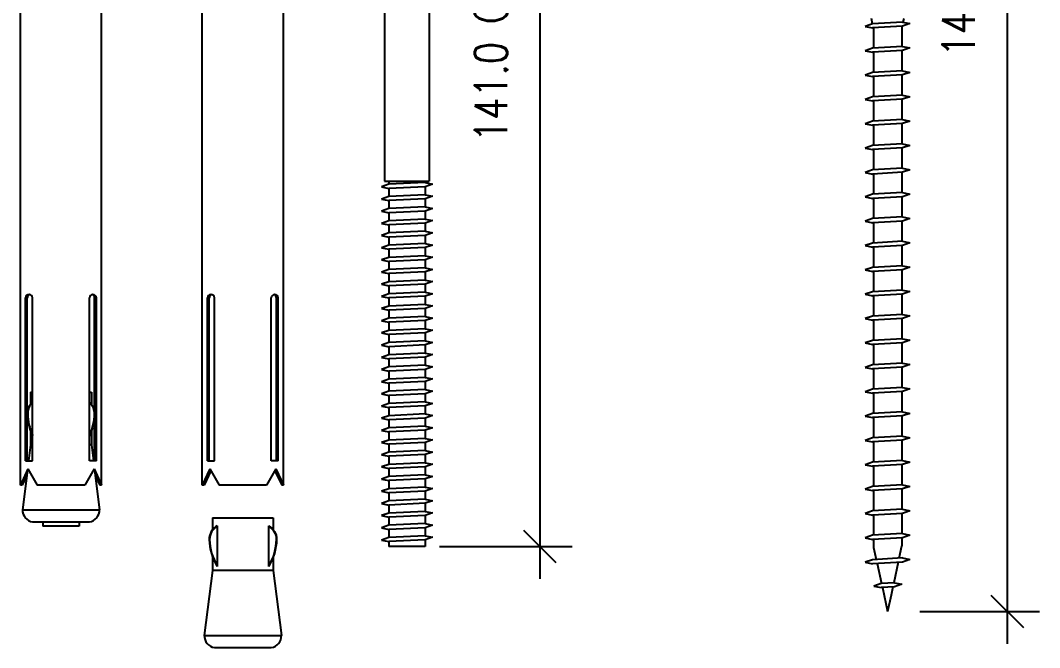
# Model space of a CAD drawing. Header units: millimetres. Extents: x 0 to 23312, y -3206 to 11448.
# Drawn here: x 6559.1 to 6684.7, y -2371.1 to -2293.9 of the extents above; entities that cross this region are included whole.
import ezdxf

# ---------------------------------------------------------------- set-up
doc = ezdxf.new("R2010")
doc.units = ezdxf.units.MM
doc.header["$LTSCALE"] = 10
doc.header["$PDMODE"] = 35
doc.layers.add('02 - Notes & Text', color=251, linetype='Continuous')
doc.layers.add('41 - Detail', color=7, linetype='Continuous')
doc.styles.add('1-2', font='romans.shx', dxfattribs={"width": 0.8, "height": 4})
doc.dimstyles.new('1-2', dxfattribs={"dimtxt": 4, "dimasz": 4, "dimexe": 4, "dimexo": 4, "dimgap": 4, "dimtad": 1, "dimdec": 0, "dimzin": 0, "dimdsep": 46, "dimtxsty": '1-2', "dimblk": 'OBLIQUE', "dimcen": 4, "dimdle": 4, "dimclrd": 251, "dimclre": 251, "dimclrt": 251, "dimadec": 0, "dimazin": 0, "dimtfac": 1, "dimtdec": 0, "dimtix": 1, "dimtmove": 1, "dimatfit": 3, "dimfxl": 1, "dimtolj": 1, "dimtzin": 0, "dimlwd": 25, "dimarcsym": 0})

# ---------------------------------------------------------------- blocks, each defined once
blk = doc.blocks.new('_Oblique')
at = {"color": 0, "linetype": 'ByBlock', "lineweight": -2}
blk.add_line((-0.5, -0.5), (0.5, 0.5), dxfattribs=at)
blk = doc.blocks.new('*D45')
at = {"layer": '02 - Notes & Text', "color": 251, "lineweight": 25, "ltscale": 10, "transparency": 16777216}
blk.add_line((6680.69, -2213.67), (6680.69, -2370.67), dxfattribs=at)
at = {"layer": '02 - Notes & Text', "color": 251, "lineweight": -2, "ltscale": 10, "transparency": 16777216}
for p, q in [((6669.95, -2217.67), (6684.69, -2217.67)), ((6669.95, -2366.67), (6684.69, -2366.67))]:
    blk.add_line(p, q, dxfattribs=at)
at = {"layer": 'Defpoints', "color": 0, "ltscale": 10, "transparency": 16777216}
for p in [(6665.95, -2217.67), (6665.95, -2366.67), (6680.69, -2366.67)]:
    blk.add_point(p, dxfattribs=at)
at = {"layer": '02 - Notes & Text', "color": 251, "lineweight": 25, "ltscale": 10, "transparency": 16777216, "xscale": 4, "yscale": 4, "zscale": 4}
for p, rotation in [((6680.69, -2217.67), 90), ((6680.69, -2366.67), 270)]:
    blk.add_blockref('_Oblique', p, dxfattribs=dict(at, rotation=rotation))
at = {"layer": '02 - Notes & Text', "color": 251, "ltscale": 10, "transparency": 16777216, "insert": (6674.69, -2292.17), "char_height": 4, "attachment_point": 5, "rotation": 90, "style": '1-2'}
blk.add_mtext('\\A1;149.0', dxfattribs=at)
blk = doc.blocks.new('*D47')
at = {"layer": '02 - Notes & Text', "color": 251, "lineweight": 25, "ltscale": 10, "transparency": 16777216}
blk.add_line((6623.09, -2213.67), (6623.09, -2362.67), dxfattribs=at)
at = {"layer": '02 - Notes & Text', "color": 251, "lineweight": -2, "ltscale": 10, "transparency": 16777216}
for p, q in [((6610.74, -2217.67), (6627.09, -2217.67)), ((6610.74, -2358.67), (6627.09, -2358.67))]:
    blk.add_line(p, q, dxfattribs=at)
at = {"layer": 'Defpoints', "color": 0, "ltscale": 10, "transparency": 16777216}
for p in [(6606.74, -2217.67), (6606.74, -2358.67), (6623.09, -2358.67)]:
    blk.add_point(p, dxfattribs=at)
at = {"layer": '02 - Notes & Text', "color": 251, "lineweight": 25, "ltscale": 10, "transparency": 16777216, "xscale": 4, "yscale": 4, "zscale": 4}
for p, rotation in [((6623.09, -2217.67), 90), ((6623.09, -2358.67), 270)]:
    blk.add_blockref('_Oblique', p, dxfattribs=dict(at, rotation=rotation))
at = {"layer": '02 - Notes & Text', "color": 251, "ltscale": 10, "transparency": 16777216, "insert": (6617.09, -2288.17), "char_height": 4, "attachment_point": 5, "rotation": 90, "style": '1-2'}
blk.add_mtext('\\A1;141.0 COACH BOLT', dxfattribs=at)

msp = doc.modelspace()

# ---------------------------------------------------------------- linework, layer by layer
at = {"layer": '41 - Detail', "color": 251}
for p, q in [((6559.11, -2351.136), (6559.11, -2219.636)), ((6569.11, -2351.136), (6569.11, -2219.636)), ((6581.524, -2351.136), (6581.524, -2219.636)), ((6591.524, -2351.136), (6591.524, -2219.636)), ((6603.986, -2224.667), (6603.986, -2313.667)), ((6609.486, -2224.667), (6609.486, -2313.667)), ((6664.114, -2294.304), (6663.956, -2293.671)), ((6667.805, -2294.097), (6664.105, -2294.305)), ((6667.805, -2294.097), (6668.705, -2294.284)), ((6668.705, -2294.284), (6667.805, -2294.598)), ((6667.956, -2293.671), (6667.834, -2294.103)), ((6664.105, -2294.305), (6663.205, -2294.618)), ((6663.205, -2294.618), (6664.105, -2294.806)), ((6667.805, -2294.598), (6664.105, -2294.806)), ((6664.205, -2294.8), (6664.205, -2297.297)), ((6667.705, -2294.671), (6667.72, -2294.603)), ((6667.72, -2294.603), (6667.705, -2294.671)), ((6667.705, -2294.671), (6667.705, -2297.101)), ((6664.079, -2297.304), (6663.179, -2297.618)), ((6663.179, -2297.618), (6664.079, -2297.806)), ((6667.779, -2297.096), (6664.079, -2297.304)), ((6667.779, -2297.598), (6664.079, -2297.806)), ((6664.205, -2297.799), (6664.205, -2300.297)), ((6667.779, -2297.598), (6667.695, -2297.602)), ((6667.705, -2297.602), (6667.705, -2300.101)), ((6667.779, -2297.096), (6668.679, -2297.284)), ((6668.679, -2297.284), (6667.779, -2297.598)), ((6664.079, -2300.304), (6663.179, -2300.618)), ((6664.079, -2300.304), (6663.179, -2300.618)), ((6667.779, -2300.096), (6664.079, -2300.304)), ((6667.779, -2300.096), (6664.079, -2300.304)), ((6667.779, -2300.096), (6668.679, -2300.284)), ((6667.779, -2300.096), (6668.679, -2300.284)), ((6668.679, -2300.284), (6667.779, -2300.598)), ((6668.679, -2300.284), (6667.779, -2300.598)), ((6663.179, -2300.618), (6664.079, -2300.806)), ((6663.179, -2300.618), (6664.079, -2300.806)), ((6667.779, -2300.598), (6664.079, -2300.806)), ((6667.779, -2300.598), (6664.079, -2300.806)), ((6664.205, -2300.799), (6664.205, -2303.297)), ((6667.779, -2300.598), (6667.695, -2300.602)), ((6667.779, -2300.598), (6667.695, -2300.602)), ((6667.705, -2300.602), (6667.705, -2303.101)), ((6664.079, -2303.304), (6663.179, -2303.618)), ((6664.079, -2303.304), (6663.179, -2303.618)), ((6664.079, -2303.304), (6663.179, -2303.618)), ((6663.179, -2303.618), (6664.079, -2303.806)), ((6663.179, -2303.618), (6664.079, -2303.806)), ((6663.179, -2303.618), (6664.079, -2303.806)), ((6667.779, -2303.096), (6664.079, -2303.304)), ((6667.779, -2303.096), (6664.079, -2303.304)), ((6667.779, -2303.096), (6664.079, -2303.304)), ((6667.779, -2303.598), (6664.079, -2303.806)), ((6667.779, -2303.598), (6664.079, -2303.806)), ((6667.779, -2303.598), (6664.079, -2303.806)), ((6664.205, -2303.799), (6664.205, -2306.297)), ((6667.779, -2303.598), (6667.695, -2303.602)), ((6667.705, -2303.602), (6667.705, -2306.101)), ((6667.779, -2303.096), (6668.679, -2303.284)), ((6667.779, -2303.096), (6668.679, -2303.284)), ((6667.779, -2303.096), (6668.679, -2303.284)), ((6668.679, -2303.284), (6667.779, -2303.598)), ((6668.679, -2303.284), (6667.779, -2303.598)), ((6668.679, -2303.284), (6667.779, -2303.598)), ((6664.079, -2306.304), (6663.179, -2306.618)), ((6664.079, -2306.304), (6663.179, -2306.618)), ((6663.179, -2306.618), (6664.079, -2306.806)), ((6663.179, -2306.618), (6664.079, -2306.806)), ((6667.779, -2306.096), (6664.079, -2306.304)), ((6667.779, -2306.096), (6664.079, -2306.304)), ((6667.779, -2306.598), (6664.079, -2306.806)), ((6667.779, -2306.598), (6664.079, -2306.806)), ((6664.205, -2306.799), (6664.205, -2309.297)), ((6664.205, -2306.799), (6664.205, -2309.297)), ((6667.779, -2306.598), (6667.695, -2306.602)), ((6667.779, -2306.598), (6667.695, -2306.602)), ((6667.705, -2306.602), (6667.705, -2309.101)), ((6667.705, -2306.602), (6667.705, -2309.101)), ((6667.779, -2306.096), (6668.679, -2306.284)), ((6667.779, -2306.096), (6668.679, -2306.284)), ((6668.679, -2306.284), (6667.779, -2306.598)), ((6668.679, -2306.284), (6667.779, -2306.598)), ((6664.079, -2309.304), (6663.179, -2309.618)), ((6664.079, -2309.304), (6663.179, -2309.618)), ((6667.779, -2309.096), (6664.079, -2309.304)), ((6667.779, -2309.096), (6664.079, -2309.304)), ((6667.779, -2309.096), (6668.679, -2309.284)), ((6667.779, -2309.096), (6668.679, -2309.284)), ((6668.679, -2309.284), (6667.779, -2309.598)), ((6668.679, -2309.284), (6667.779, -2309.598)), ((6663.179, -2309.618), (6664.079, -2309.806)), ((6663.179, -2309.618), (6664.079, -2309.806)), ((6667.779, -2309.598), (6664.079, -2309.806)), ((6667.779, -2309.598), (6664.079, -2309.806)), ((6664.205, -2309.799), (6664.205, -2312.297)), ((6664.205, -2309.799), (6664.205, -2312.297)), ((6667.779, -2309.598), (6667.695, -2309.602)), ((6667.779, -2309.598), (6667.695, -2309.602)), ((6667.705, -2309.602), (6667.705, -2312.101)), ((6667.705, -2309.602), (6667.705, -2312.101)), ((6664.079, -2312.304), (6663.179, -2312.618)), ((6664.079, -2312.304), (6663.179, -2312.618)), ((6663.179, -2312.618), (6664.079, -2312.806)), ((6663.179, -2312.618), (6664.079, -2312.806)), ((6667.779, -2312.096), (6664.079, -2312.304)), ((6667.779, -2312.096), (6664.079, -2312.304)), ((6667.779, -2312.598), (6664.079, -2312.806)), ((6667.779, -2312.598), (6664.079, -2312.806)), ((6664.205, -2312.799), (6664.205, -2315.297)), ((6664.205, -2312.799), (6664.205, -2315.297)), ((6667.779, -2312.598), (6667.695, -2312.602)), ((6667.779, -2312.598), (6667.695, -2312.602)), ((6667.705, -2312.602), (6667.705, -2315.101)), ((6667.705, -2312.602), (6667.705, -2315.101)), ((6667.779, -2312.096), (6668.679, -2312.284)), ((6667.779, -2312.096), (6668.679, -2312.284)), ((6668.679, -2312.284), (6667.779, -2312.598)), ((6668.679, -2312.284), (6667.779, -2312.598)), ((6604.486, -2314.07), (6603.586, -2314.384)), ((6603.586, -2314.384), (6604.486, -2314.572)), ((6603.986, -2313.667), (6604.486, -2313.667)), ((6604.486, -2313.667), (6604.486, -2314.07)), ((6604.486, -2313.667), (6608.986, -2313.667)), ((6608.986, -2313.863), (6604.486, -2314.07)), ((6608.986, -2314.364), (6604.486, -2314.572)), ((6608.986, -2313.667), (6608.986, -2313.863)), ((6608.986, -2313.667), (6609.486, -2313.667)), ((6608.986, -2313.863), (6609.886, -2314.05)), ((6609.886, -2314.05), (6608.986, -2314.364)), ((6608.986, -2314.364), (6608.986, -2315.363)), ((6608.986, -2314.364), (6608.986, -2315.363)), ((6608.986, -2314.364), (6608.986, -2315.363)), ((6604.486, -2315.57), (6603.586, -2315.884)), ((6604.486, -2314.572), (6604.486, -2315.57)), ((6604.486, -2314.572), (6604.486, -2315.57)), ((6604.486, -2314.572), (6604.486, -2315.57)), ((6608.986, -2315.363), (6604.486, -2315.57)), ((6608.986, -2315.363), (6609.886, -2315.55)), ((6609.886, -2315.55), (6608.986, -2315.864)), ((6664.079, -2315.304), (6663.179, -2315.618)), ((6664.079, -2315.304), (6663.179, -2315.618)), ((6663.179, -2315.618), (6664.079, -2315.806)), ((6663.179, -2315.618), (6664.079, -2315.806)), ((6667.779, -2315.096), (6664.079, -2315.304)), ((6667.779, -2315.096), (6664.079, -2315.304)), ((6667.779, -2315.598), (6664.079, -2315.806)), ((6667.779, -2315.598), (6664.079, -2315.806)), ((6667.779, -2315.598), (6667.695, -2315.602)), ((6667.779, -2315.598), (6667.695, -2315.602)), ((6667.705, -2315.602), (6667.705, -2318.101)), ((6667.705, -2315.602), (6667.705, -2318.101)), ((6667.779, -2315.096), (6668.679, -2315.284)), ((6667.779, -2315.096), (6668.679, -2315.284)), ((6668.679, -2315.284), (6667.779, -2315.598)), ((6668.679, -2315.284), (6667.779, -2315.598)), ((6603.586, -2315.884), (6604.486, -2316.072)), ((6608.986, -2315.864), (6604.486, -2316.072)), ((6604.486, -2316.072), (6604.486, -2317.07)), ((6604.486, -2316.072), (6604.486, -2317.07)), ((6604.486, -2316.072), (6604.486, -2317.07)), ((6608.986, -2316.863), (6604.486, -2317.07)), ((6608.986, -2315.864), (6608.986, -2316.863)), ((6608.986, -2315.864), (6608.986, -2316.863)), ((6608.986, -2315.864), (6608.986, -2316.863)), ((6608.986, -2316.863), (6609.886, -2317.05)), ((6664.205, -2315.799), (6664.205, -2318.297)), ((6664.205, -2315.799), (6664.205, -2318.297)), ((6604.486, -2317.07), (6603.586, -2317.384)), ((6603.586, -2317.384), (6604.486, -2317.572)), ((6608.986, -2317.364), (6604.486, -2317.572)), ((6604.486, -2317.572), (6604.486, -2318.57)), ((6604.486, -2317.572), (6604.486, -2318.57)), ((6604.486, -2317.572), (6604.486, -2318.57)), ((6609.886, -2317.05), (6608.986, -2317.364)), ((6608.986, -2317.364), (6608.986, -2318.363)), ((6608.986, -2317.364), (6608.986, -2318.363)), ((6608.986, -2317.364), (6608.986, -2318.363)), ((6667.779, -2318.096), (6664.079, -2318.304)), ((6667.779, -2318.096), (6664.079, -2318.304)), ((6667.779, -2318.096), (6668.679, -2318.284)), ((6667.779, -2318.096), (6668.679, -2318.284)), ((6604.486, -2318.57), (6603.586, -2318.884)), ((6603.586, -2318.884), (6604.486, -2319.072)), ((6608.986, -2318.363), (6604.486, -2318.57)), ((6608.986, -2318.864), (6604.486, -2319.072)), ((6604.486, -2319.072), (6604.486, -2320.07)), ((6604.486, -2319.072), (6604.486, -2320.07)), ((6604.486, -2319.072), (6604.486, -2320.07)), ((6608.986, -2318.363), (6609.886, -2318.55)), ((6609.886, -2318.55), (6608.986, -2318.864)), ((6608.986, -2318.864), (6608.986, -2319.863)), ((6608.986, -2318.864), (6608.986, -2319.863)), ((6608.986, -2318.864), (6608.986, -2319.863)), ((6664.079, -2318.304), (6663.179, -2318.618)), ((6664.079, -2318.304), (6663.179, -2318.618)), ((6663.179, -2318.618), (6664.079, -2318.806)), ((6663.179, -2318.618), (6664.079, -2318.806)), ((6667.779, -2318.598), (6664.079, -2318.806)), ((6667.779, -2318.598), (6664.079, -2318.806)), ((6664.205, -2318.799), (6664.205, -2321.297)), ((6664.205, -2318.799), (6664.205, -2321.297)), ((6667.779, -2318.598), (6667.695, -2318.602)), ((6667.779, -2318.598), (6667.695, -2318.602)), ((6667.705, -2318.602), (6667.705, -2321.101)), ((6667.705, -2318.602), (6667.705, -2321.101)), ((6668.679, -2318.284), (6667.779, -2318.598)), ((6668.679, -2318.284), (6667.779, -2318.598)), ((6604.486, -2320.07), (6603.586, -2320.384)), ((6603.586, -2320.384), (6604.486, -2320.572)), ((6608.986, -2319.863), (6604.486, -2320.07)), ((6608.986, -2320.364), (6604.486, -2320.572)), ((6604.486, -2320.572), (6604.486, -2321.57)), ((6604.486, -2320.572), (6604.486, -2321.57)), ((6604.486, -2320.572), (6604.486, -2321.57)), ((6608.986, -2319.863), (6609.886, -2320.05)), ((6609.886, -2320.05), (6608.986, -2320.364)), ((6608.986, -2320.364), (6608.986, -2321.363)), ((6608.986, -2320.364), (6608.986, -2321.363)), ((6608.986, -2320.364), (6608.986, -2321.363)), ((6604.486, -2321.57), (6603.586, -2321.884)), ((6604.486, -2321.57), (6603.586, -2321.884)), ((6603.586, -2321.884), (6604.486, -2322.072)), ((6603.586, -2321.884), (6604.486, -2322.072)), ((6608.986, -2321.363), (6604.486, -2321.57)), ((6608.986, -2321.363), (6604.486, -2321.57)), ((6608.986, -2321.864), (6604.486, -2322.072)), ((6608.986, -2321.864), (6604.486, -2322.072)), ((6608.986, -2321.363), (6609.886, -2321.55)), ((6608.986, -2321.363), (6609.886, -2321.55)), ((6609.886, -2321.55), (6608.986, -2321.864)), ((6609.886, -2321.55), (6608.986, -2321.864)), ((6608.986, -2321.864), (6608.986, -2322.863)), ((6608.986, -2321.864), (6608.986, -2322.863)), ((6608.986, -2321.864), (6608.986, -2322.863)), ((6664.079, -2321.304), (6663.179, -2321.618)), ((6664.079, -2321.304), (6663.179, -2321.618)), ((6663.179, -2321.618), (6664.079, -2321.806)), ((6663.179, -2321.618), (6664.079, -2321.806)), ((6667.779, -2321.096), (6664.079, -2321.304)), ((6667.779, -2321.096), (6664.079, -2321.304)), ((6667.779, -2321.598), (6664.079, -2321.806)), ((6667.779, -2321.598), (6664.079, -2321.806)), ((6664.205, -2321.799), (6664.205, -2324.297)), ((6664.205, -2321.799), (6664.205, -2324.297)), ((6667.779, -2321.598), (6667.695, -2321.602)), ((6667.779, -2321.598), (6667.695, -2321.602)), ((6667.705, -2321.602), (6667.705, -2324.101)), ((6667.705, -2321.602), (6667.705, -2324.101)), ((6667.779, -2321.096), (6668.679, -2321.284)), ((6667.779, -2321.096), (6668.679, -2321.284)), ((6668.679, -2321.284), (6667.779, -2321.598)), ((6668.679, -2321.284), (6667.779, -2321.598)), ((6604.486, -2323.07), (6603.586, -2323.384)), ((6604.486, -2322.072), (6604.486, -2323.07)), ((6604.486, -2322.072), (6604.486, -2323.07)), ((6604.486, -2322.072), (6604.486, -2323.07)), ((6608.986, -2322.863), (6604.486, -2323.07)), ((6608.986, -2322.863), (6609.886, -2323.05)), ((6609.886, -2323.05), (6608.986, -2323.364)), ((6603.586, -2323.384), (6604.486, -2323.572)), ((6608.986, -2323.364), (6604.486, -2323.572)), ((6604.486, -2323.572), (6604.486, -2324.57)), ((6604.486, -2323.572), (6604.486, -2324.57)), ((6604.486, -2323.572), (6604.486, -2324.57)), ((6608.986, -2324.363), (6604.486, -2324.57)), ((6608.986, -2323.364), (6608.986, -2324.363)), ((6608.986, -2323.364), (6608.986, -2324.363)), ((6608.986, -2323.364), (6608.986, -2324.363)), ((6608.986, -2324.363), (6609.886, -2324.55)), ((6664.079, -2324.304), (6663.179, -2324.618)), ((6664.079, -2324.304), (6663.179, -2324.618)), ((6667.779, -2324.096), (6664.079, -2324.304)), ((6667.779, -2324.096), (6664.079, -2324.304)), ((6667.779, -2324.096), (6668.679, -2324.284)), ((6667.779, -2324.096), (6668.679, -2324.284)), ((6668.679, -2324.284), (6667.779, -2324.598)), ((6668.679, -2324.284), (6667.779, -2324.598)), ((6604.486, -2324.57), (6603.586, -2324.884)), ((6603.586, -2324.884), (6604.486, -2325.072)), ((6608.986, -2324.864), (6604.486, -2325.072)), ((6604.486, -2325.072), (6604.486, -2326.07)), ((6604.486, -2325.072), (6604.486, -2326.07)), ((6604.486, -2325.072), (6604.486, -2326.07)), ((6609.886, -2324.55), (6608.986, -2324.864)), ((6608.986, -2324.864), (6608.986, -2325.863)), ((6608.986, -2324.864), (6608.986, -2325.863)), ((6608.986, -2324.864), (6608.986, -2325.863)), ((6663.179, -2324.618), (6664.079, -2324.806)), ((6663.179, -2324.618), (6664.079, -2324.806)), ((6667.779, -2324.598), (6664.079, -2324.806)), ((6667.779, -2324.598), (6664.079, -2324.806)), ((6664.205, -2324.799), (6664.205, -2327.297)), ((6664.205, -2324.799), (6664.205, -2327.297)), ((6667.779, -2324.598), (6667.695, -2324.602)), ((6667.779, -2324.598), (6667.695, -2324.602)), ((6667.705, -2324.602), (6667.705, -2327.101)), ((6667.705, -2324.602), (6667.705, -2327.101)), ((6604.486, -2326.07), (6603.586, -2326.384)), ((6603.586, -2326.384), (6604.486, -2326.572)), ((6608.986, -2325.863), (6604.486, -2326.07)), ((6608.986, -2326.364), (6604.486, -2326.572)), ((6604.486, -2326.572), (6604.486, -2327.57)), ((6604.486, -2326.572), (6604.486, -2327.57)), ((6604.486, -2326.572), (6604.486, -2327.57)), ((6608.986, -2325.863), (6609.886, -2326.05)), ((6609.886, -2326.05), (6608.986, -2326.364)), ((6608.986, -2326.364), (6608.986, -2327.363)), ((6608.986, -2326.364), (6608.986, -2327.363)), ((6608.986, -2326.364), (6608.986, -2327.363)), ((6559.743, -2348.136), (6559.743, -2328.049)), ((6559.963, -2348.136), (6559.963, -2328.049)), ((6560.61, -2348.136), (6560.61, -2328.049)), ((6567.61, -2348.136), (6567.61, -2328.049)), ((6568.258, -2348.136), (6568.258, -2328.049)), ((6568.478, -2348.136), (6568.478, -2328.049)), ((6582.156, -2348.136), (6582.156, -2328.049)), ((6582.376, -2348.136), (6582.376, -2328.049)), ((6583.024, -2348.136), (6583.024, -2328.049)), ((6590.024, -2348.136), (6590.024, -2328.049)), ((6590.671, -2348.136), (6590.671, -2328.049)), ((6590.891, -2348.136), (6590.891, -2328.049)), ((6604.486, -2327.57), (6603.586, -2327.884)), ((6603.586, -2327.884), (6604.486, -2328.072)), ((6608.986, -2327.363), (6604.486, -2327.57)), ((6608.986, -2327.864), (6604.486, -2328.072)), ((6604.486, -2328.072), (6604.486, -2329.07)), ((6604.486, -2328.072), (6604.486, -2329.07)), ((6604.486, -2328.072), (6604.486, -2329.07)), ((6608.986, -2327.363), (6609.886, -2327.55)), ((6609.886, -2327.55), (6608.986, -2327.864)), ((6608.986, -2327.864), (6608.986, -2328.863)), ((6608.986, -2327.864), (6608.986, -2328.863)), ((6608.986, -2327.864), (6608.986, -2328.863)), ((6664.079, -2327.304), (6663.179, -2327.618)), ((6664.079, -2327.304), (6663.179, -2327.618)), ((6663.179, -2327.618), (6664.079, -2327.806)), ((6663.179, -2327.618), (6664.079, -2327.806)), ((6667.779, -2327.096), (6664.079, -2327.304)), ((6667.779, -2327.096), (6664.079, -2327.304)), ((6667.779, -2327.598), (6664.079, -2327.806)), ((6667.779, -2327.598), (6664.079, -2327.806)), ((6664.205, -2327.799), (6664.205, -2330.297)), ((6664.205, -2327.799), (6664.205, -2330.297)), ((6667.779, -2327.598), (6667.695, -2327.602)), ((6667.779, -2327.598), (6667.695, -2327.602)), ((6667.705, -2327.602), (6667.705, -2330.101)), ((6667.705, -2327.602), (6667.705, -2330.101)), ((6667.779, -2327.096), (6668.679, -2327.284)), ((6667.779, -2327.096), (6668.679, -2327.284)), ((6668.679, -2327.284), (6667.779, -2327.598)), ((6668.679, -2327.284), (6667.779, -2327.598)), ((6604.486, -2329.07), (6603.586, -2329.384)), ((6603.586, -2329.384), (6604.486, -2329.572)), ((6608.986, -2328.863), (6604.486, -2329.07)), ((6608.986, -2329.364), (6604.486, -2329.572)), ((6608.986, -2328.863), (6609.886, -2329.05)), ((6609.886, -2329.05), (6608.986, -2329.364)), ((6608.986, -2329.364), (6608.986, -2330.363)), ((6608.986, -2329.364), (6608.986, -2330.363)), ((6608.986, -2329.364), (6608.986, -2330.363)), ((6604.486, -2330.57), (6603.586, -2330.884)), ((6604.486, -2329.572), (6604.486, -2330.57)), ((6604.486, -2329.572), (6604.486, -2330.57)), ((6604.486, -2329.572), (6604.486, -2330.57)), ((6608.986, -2330.363), (6604.486, -2330.57)), ((6608.986, -2330.363), (6609.886, -2330.55)), ((6609.886, -2330.55), (6608.986, -2330.864)), ((6664.079, -2330.304), (6663.179, -2330.618)), ((6664.079, -2330.304), (6663.179, -2330.618)), ((6663.179, -2330.618), (6664.079, -2330.806)), ((6663.179, -2330.618), (6664.079, -2330.806)), ((6667.779, -2330.096), (6664.079, -2330.304)), ((6667.779, -2330.096), (6664.079, -2330.304)), ((6667.779, -2330.598), (6664.079, -2330.806)), ((6667.779, -2330.598), (6664.079, -2330.806)), ((6667.779, -2330.598), (6667.695, -2330.602)), ((6667.779, -2330.598), (6667.695, -2330.602)), ((6667.705, -2330.602), (6667.705, -2333.101)), ((6667.705, -2330.602), (6667.705, -2333.101)), ((6667.779, -2330.096), (6668.679, -2330.284)), ((6667.779, -2330.096), (6668.679, -2330.284)), ((6668.679, -2330.284), (6667.779, -2330.598)), ((6668.679, -2330.284), (6667.779, -2330.598)), ((6603.586, -2330.884), (6604.486, -2331.072)), ((6608.986, -2330.864), (6604.486, -2331.072)), ((6604.486, -2331.072), (6604.486, -2332.07)), ((6604.486, -2331.072), (6604.486, -2332.07)), ((6604.486, -2331.072), (6604.486, -2332.07)), ((6608.986, -2331.863), (6604.486, -2332.07)), ((6608.986, -2330.864), (6608.986, -2331.863)), ((6608.986, -2330.864), (6608.986, -2331.863)), ((6608.986, -2330.864), (6608.986, -2331.863)), ((6608.986, -2331.863), (6609.886, -2332.05)), ((6664.205, -2330.799), (6664.205, -2333.297)), ((6664.205, -2330.799), (6664.205, -2333.297)), ((6604.486, -2332.07), (6603.586, -2332.384)), ((6603.586, -2332.384), (6604.486, -2332.572)), ((6608.986, -2332.364), (6604.486, -2332.572)), ((6604.486, -2332.572), (6604.486, -2333.57)), ((6604.486, -2332.572), (6604.486, -2333.57)), ((6604.486, -2332.572), (6604.486, -2333.57)), ((6609.886, -2332.05), (6608.986, -2332.364)), ((6608.986, -2332.364), (6608.986, -2333.363)), ((6608.986, -2332.364), (6608.986, -2333.363)), ((6608.986, -2332.364), (6608.986, -2333.363)), ((6667.779, -2333.096), (6664.079, -2333.304)), ((6667.779, -2333.096), (6664.079, -2333.304)), ((6667.779, -2333.096), (6668.679, -2333.284)), ((6667.779, -2333.096), (6668.679, -2333.284)), ((6604.486, -2333.57), (6603.586, -2333.884)), ((6603.586, -2333.884), (6604.486, -2334.072)), ((6608.986, -2333.363), (6604.486, -2333.57)), ((6608.986, -2333.864), (6604.486, -2334.072)), ((6604.486, -2334.072), (6604.486, -2335.07)), ((6604.486, -2334.072), (6604.486, -2335.07)), ((6604.486, -2334.072), (6604.486, -2335.07)), ((6608.986, -2333.363), (6609.886, -2333.55)), ((6609.886, -2333.55), (6608.986, -2333.864)), ((6608.986, -2333.864), (6608.986, -2334.863)), ((6608.986, -2333.864), (6608.986, -2334.863)), ((6608.986, -2333.864), (6608.986, -2334.863)), ((6664.079, -2333.304), (6663.179, -2333.618)), ((6664.079, -2333.304), (6663.179, -2333.618)), ((6663.179, -2333.618), (6664.079, -2333.806)), ((6663.179, -2333.618), (6664.079, -2333.806)), ((6667.779, -2333.598), (6664.079, -2333.806)), ((6667.779, -2333.598), (6664.079, -2333.806)), ((6664.205, -2333.799), (6664.205, -2336.297)), ((6664.205, -2333.799), (6664.205, -2336.297)), ((6667.779, -2333.598), (6667.695, -2333.602)), ((6667.779, -2333.598), (6667.695, -2333.602)), ((6667.705, -2333.602), (6667.705, -2336.101)), ((6667.705, -2333.602), (6667.705, -2336.101)), ((6668.679, -2333.284), (6667.779, -2333.598)), ((6668.679, -2333.284), (6667.779, -2333.598)), ((6604.486, -2335.07), (6603.586, -2335.384)), ((6603.586, -2335.384), (6604.486, -2335.572)), ((6608.986, -2334.863), (6604.486, -2335.07)), ((6608.986, -2335.364), (6604.486, -2335.572)), ((6604.486, -2335.572), (6604.486, -2336.57)), ((6604.486, -2335.572), (6604.486, -2336.57)), ((6608.986, -2334.863), (6609.886, -2335.05)), ((6609.886, -2335.05), (6608.986, -2335.364)), ((6608.986, -2335.364), (6608.986, -2336.363)), ((6608.986, -2335.364), (6608.986, -2336.363)), ((6604.486, -2336.57), (6603.586, -2336.884)), ((6603.586, -2336.884), (6604.486, -2337.072)), ((6608.986, -2336.363), (6604.486, -2336.57)), ((6608.986, -2336.864), (6604.486, -2337.072)), ((6608.986, -2336.363), (6609.886, -2336.55)), ((6609.886, -2336.55), (6608.986, -2336.864)), ((6608.986, -2336.864), (6608.986, -2337.863)), ((6608.986, -2336.864), (6608.986, -2337.863)), ((6664.079, -2336.304), (6663.179, -2336.618)), ((6664.079, -2336.304), (6663.179, -2336.618)), ((6663.179, -2336.618), (6664.079, -2336.806)), ((6663.179, -2336.618), (6664.079, -2336.806)), ((6667.779, -2336.096), (6664.079, -2336.304)), ((6667.779, -2336.096), (6664.079, -2336.304)), ((6667.779, -2336.598), (6664.079, -2336.806)), ((6667.779, -2336.598), (6664.079, -2336.806)), ((6664.205, -2336.799), (6664.205, -2339.297)), ((6664.205, -2336.799), (6664.205, -2339.297)), ((6667.779, -2336.598), (6667.695, -2336.602)), ((6667.779, -2336.598), (6667.695, -2336.602)), ((6667.705, -2336.602), (6667.705, -2339.101)), ((6667.705, -2336.602), (6667.705, -2339.101)), ((6667.779, -2336.096), (6668.679, -2336.284)), ((6667.779, -2336.096), (6668.679, -2336.284)), ((6668.679, -2336.284), (6667.779, -2336.598)), ((6668.679, -2336.284), (6667.779, -2336.598)), ((6604.486, -2338.07), (6603.586, -2338.384)), ((6604.486, -2338.07), (6603.586, -2338.384)), ((6604.486, -2337.072), (6604.486, -2338.07)), ((6604.486, -2337.072), (6604.486, -2338.07)), ((6608.986, -2337.863), (6604.486, -2338.07)), ((6608.986, -2337.863), (6604.486, -2338.07)), ((6608.986, -2337.863), (6609.886, -2338.05)), ((6608.986, -2337.863), (6609.886, -2338.05)), ((6609.886, -2338.05), (6608.986, -2338.364)), ((6609.886, -2338.05), (6608.986, -2338.364)), ((6603.586, -2338.384), (6604.486, -2338.572)), ((6603.586, -2338.384), (6604.486, -2338.572)), ((6608.986, -2338.364), (6604.486, -2338.572)), ((6608.986, -2338.364), (6604.486, -2338.572)), ((6604.486, -2338.572), (6604.486, -2339.57)), ((6604.486, -2338.572), (6604.486, -2339.57)), ((6604.486, -2338.572), (6604.486, -2339.57)), ((6608.986, -2339.363), (6604.486, -2339.57)), ((6608.986, -2338.364), (6608.986, -2339.363)), ((6608.986, -2338.364), (6608.986, -2339.363)), ((6608.986, -2338.364), (6608.986, -2339.363)), ((6608.986, -2339.363), (6609.886, -2339.55)), ((6664.079, -2339.304), (6663.179, -2339.618)), ((6664.079, -2339.304), (6663.179, -2339.618)), ((6667.779, -2339.096), (6664.079, -2339.304)), ((6667.779, -2339.096), (6664.079, -2339.304)), ((6667.779, -2339.096), (6668.679, -2339.284)), ((6667.779, -2339.096), (6668.679, -2339.284)), ((6668.679, -2339.284), (6667.779, -2339.598)), ((6668.679, -2339.284), (6667.779, -2339.598)), ((6560.36, -2339.657), (6560.61, -2339.657)), ((6560.36, -2339.657), (6560.36, -2341.151)), ((6567.61, -2339.657), (6567.86, -2339.657)), ((6567.86, -2339.657), (6567.86, -2341.151)), ((6604.486, -2339.57), (6603.586, -2339.884)), ((6603.586, -2339.884), (6604.486, -2340.072)), ((6608.986, -2339.864), (6604.486, -2340.072)), ((6604.486, -2340.072), (6604.486, -2341.07)), ((6604.486, -2340.072), (6604.486, -2341.07)), ((6604.486, -2340.072), (6604.486, -2341.07)), ((6609.886, -2339.55), (6608.986, -2339.864)), ((6608.986, -2339.864), (6608.986, -2340.863)), ((6608.986, -2339.864), (6608.986, -2340.863)), ((6608.986, -2339.864), (6608.986, -2340.863)), ((6663.179, -2339.618), (6664.079, -2339.806)), ((6663.179, -2339.618), (6664.079, -2339.806)), ((6667.779, -2339.598), (6664.079, -2339.806)), ((6667.779, -2339.598), (6664.079, -2339.806)), ((6664.205, -2339.799), (6664.205, -2342.297)), ((6664.205, -2339.799), (6664.205, -2342.297)), ((6667.779, -2339.598), (6667.695, -2339.602)), ((6667.779, -2339.598), (6667.695, -2339.602)), ((6667.705, -2339.602), (6667.705, -2342.101)), ((6667.705, -2339.602), (6667.705, -2342.101)), ((6604.486, -2341.07), (6603.586, -2341.384)), ((6603.586, -2341.384), (6604.486, -2341.572)), ((6608.986, -2340.863), (6604.486, -2341.07)), ((6608.986, -2341.364), (6604.486, -2341.572)), ((6604.486, -2341.572), (6604.486, -2342.57)), ((6604.486, -2341.572), (6604.486, -2342.57)), ((6604.486, -2341.572), (6604.486, -2342.57)), ((6608.986, -2340.863), (6609.886, -2341.05)), ((6609.886, -2341.05), (6608.986, -2341.364)), ((6608.986, -2341.364), (6608.986, -2342.363)), ((6608.986, -2341.364), (6608.986, -2342.363)), ((6608.986, -2341.364), (6608.986, -2342.363)), ((6604.486, -2342.57), (6603.586, -2342.884)), ((6603.586, -2342.884), (6604.486, -2343.072)), ((6608.986, -2342.363), (6604.486, -2342.57)), ((6608.986, -2342.864), (6604.486, -2343.072)), ((6604.486, -2343.072), (6604.486, -2344.07)), ((6604.486, -2343.072), (6604.486, -2344.07)), ((6604.486, -2343.072), (6604.486, -2344.07)), ((6608.986, -2342.363), (6609.886, -2342.55)), ((6609.886, -2342.55), (6608.986, -2342.864)), ((6608.986, -2342.864), (6608.986, -2343.863)), ((6608.986, -2342.864), (6608.986, -2343.863)), ((6608.986, -2342.864), (6608.986, -2343.863)), ((6664.079, -2342.304), (6663.179, -2342.618)), ((6664.079, -2342.304), (6663.179, -2342.618)), ((6663.179, -2342.618), (6664.079, -2342.806)), ((6663.179, -2342.618), (6664.079, -2342.806)), ((6667.779, -2342.096), (6664.079, -2342.304)), ((6667.779, -2342.096), (6664.079, -2342.304)), ((6667.779, -2342.598), (6664.079, -2342.806)), ((6667.779, -2342.598), (6664.079, -2342.806)), ((6664.205, -2342.799), (6664.205, -2345.297)), ((6664.205, -2342.799), (6664.205, -2345.297)), ((6667.779, -2342.598), (6667.695, -2342.602)), ((6667.779, -2342.598), (6667.695, -2342.602)), ((6667.705, -2342.602), (6667.705, -2345.101)), ((6667.705, -2342.602), (6667.705, -2345.101)), ((6667.779, -2342.096), (6668.679, -2342.284)), ((6667.779, -2342.096), (6668.679, -2342.284)), ((6668.679, -2342.284), (6667.779, -2342.598)), ((6668.679, -2342.284), (6667.779, -2342.598)), ((6560.36, -2344.464), (6560.36, -2346.157)), ((6567.86, -2344.464), (6567.86, -2346.157)), ((6604.486, -2344.07), (6603.586, -2344.384)), ((6603.586, -2344.384), (6604.486, -2344.572)), ((6608.986, -2343.863), (6604.486, -2344.07)), ((6608.986, -2344.364), (6604.486, -2344.572)), ((6608.986, -2343.863), (6609.886, -2344.05)), ((6609.886, -2344.05), (6608.986, -2344.364)), ((6608.986, -2344.364), (6608.986, -2345.363)), ((6608.986, -2344.364), (6608.986, -2345.363)), ((6608.986, -2344.364), (6608.986, -2345.363)), ((6604.486, -2345.57), (6603.586, -2345.884)), ((6604.486, -2344.572), (6604.486, -2345.57)), ((6604.486, -2344.572), (6604.486, -2345.57)), ((6604.486, -2344.572), (6604.486, -2345.57)), ((6608.986, -2345.363), (6604.486, -2345.57)), ((6608.986, -2345.363), (6609.886, -2345.55)), ((6609.886, -2345.55), (6608.986, -2345.864)), ((6664.079, -2345.304), (6663.179, -2345.618)), ((6664.079, -2345.304), (6663.179, -2345.618)), ((6663.179, -2345.618), (6664.079, -2345.806)), ((6663.179, -2345.618), (6664.079, -2345.806)), ((6667.779, -2345.096), (6664.079, -2345.304)), ((6667.779, -2345.096), (6664.079, -2345.304)), ((6667.779, -2345.598), (6664.079, -2345.806)), ((6667.779, -2345.598), (6664.079, -2345.806)), ((6667.779, -2345.598), (6667.695, -2345.602)), ((6667.779, -2345.598), (6667.695, -2345.602)), ((6667.705, -2345.602), (6667.705, -2348.101)), ((6667.705, -2345.602), (6667.705, -2348.101)), ((6667.779, -2345.096), (6668.679, -2345.284)), ((6667.779, -2345.096), (6668.679, -2345.284)), ((6668.679, -2345.284), (6667.779, -2345.598)), ((6668.679, -2345.284), (6667.779, -2345.598)), ((6560.36, -2346.157), (6560.113, -2348.136)), ((6560.61, -2346.157), (6560.36, -2346.157)), ((6567.86, -2346.157), (6567.61, -2346.157)), ((6567.86, -2346.157), (6568.108, -2348.136)), ((6603.586, -2345.884), (6604.486, -2346.072)), ((6608.986, -2345.864), (6604.486, -2346.072)), ((6604.486, -2346.072), (6604.486, -2347.07)), ((6604.486, -2346.072), (6604.486, -2347.07)), ((6604.486, -2346.072), (6604.486, -2347.07)), ((6608.986, -2346.863), (6604.486, -2347.07)), ((6608.986, -2345.864), (6608.986, -2346.863)), ((6608.986, -2345.864), (6608.986, -2346.863)), ((6608.986, -2345.864), (6608.986, -2346.863)), ((6608.986, -2346.863), (6609.886, -2347.05)), ((6664.205, -2345.799), (6664.205, -2348.297)), ((6664.205, -2345.799), (6664.205, -2348.297)), ((6559.743, -2348.136), (6560.61, -2348.136)), ((6568.478, -2348.136), (6567.61, -2348.136)), ((6582.156, -2348.136), (6583.024, -2348.136)), ((6590.891, -2348.136), (6590.024, -2348.136)), ((6604.486, -2347.07), (6603.586, -2347.384)), ((6603.586, -2347.384), (6604.486, -2347.572)), ((6608.986, -2347.364), (6604.486, -2347.572)), ((6604.486, -2347.572), (6604.486, -2348.57)), ((6604.486, -2347.572), (6604.486, -2348.57)), ((6609.886, -2347.05), (6608.986, -2347.364)), ((6608.986, -2347.364), (6608.986, -2348.363)), ((6608.986, -2347.364), (6608.986, -2348.363)), ((6667.779, -2348.096), (6664.079, -2348.304)), ((6667.779, -2348.096), (6664.079, -2348.304)), ((6667.779, -2348.096), (6668.679, -2348.284)), ((6667.779, -2348.096), (6668.679, -2348.284)), ((6668.679, -2348.284), (6667.779, -2348.598)), ((6668.679, -2348.284), (6667.779, -2348.598)), ((6560.033, -2349.136), (6559.11, -2351.136)), ((6559.971, -2349.27), (6559.36, -2354.157)), ((6560.033, -2349.136), (6561.188, -2351.136)), ((6568.188, -2349.136), (6567.033, -2351.136)), ((6568.188, -2349.136), (6569.11, -2351.136)), ((6568.249, -2349.27), (6568.86, -2354.157)), ((6582.446, -2349.136), (6581.524, -2351.136)), ((6582.569, -2349.348), (6581.744, -2351.136)), ((6582.446, -2349.136), (6583.601, -2351.136)), ((6590.601, -2349.136), (6589.446, -2351.136)), ((6590.478, -2349.348), (6591.303, -2351.136)), ((6590.601, -2349.136), (6591.524, -2351.136)), ((6604.486, -2348.57), (6603.586, -2348.884)), ((6603.586, -2348.884), (6604.486, -2349.072)), ((6608.986, -2348.363), (6604.486, -2348.57)), ((6608.986, -2348.864), (6604.486, -2349.072)), ((6604.486, -2349.072), (6604.486, -2350.07)), ((6604.486, -2349.072), (6604.486, -2350.07)), ((6608.986, -2348.363), (6609.886, -2348.55)), ((6609.886, -2348.55), (6608.986, -2348.864)), ((6608.986, -2348.864), (6608.986, -2349.863)), ((6608.986, -2348.864), (6608.986, -2349.863)), ((6664.079, -2348.304), (6663.179, -2348.618)), ((6664.079, -2348.304), (6663.179, -2348.618)), ((6663.179, -2348.618), (6664.079, -2348.806)), ((6663.179, -2348.618), (6664.079, -2348.806)), ((6667.779, -2348.598), (6664.079, -2348.806)), ((6667.779, -2348.598), (6664.079, -2348.806)), ((6664.205, -2348.799), (6664.205, -2351.297)), ((6664.205, -2348.799), (6664.205, -2351.297)), ((6667.779, -2348.598), (6667.695, -2348.602)), ((6667.779, -2348.598), (6667.695, -2348.602)), ((6667.705, -2348.602), (6667.705, -2351.101)), ((6667.705, -2348.602), (6667.705, -2351.101)), ((6559.889, -2349.925), (6559.331, -2351.136)), ((6568.331, -2349.925), (6568.89, -2351.136)), ((6604.486, -2350.07), (6603.586, -2350.384)), ((6604.486, -2350.07), (6603.586, -2350.384)), ((6603.586, -2350.384), (6604.486, -2350.572)), ((6603.586, -2350.384), (6604.486, -2350.572)), ((6608.986, -2349.863), (6604.486, -2350.07)), ((6608.986, -2349.863), (6604.486, -2350.07)), ((6608.986, -2350.364), (6604.486, -2350.572)), ((6608.986, -2350.364), (6604.486, -2350.572)), ((6604.486, -2350.572), (6604.486, -2351.57)), ((6604.486, -2350.572), (6604.486, -2351.57)), ((6604.486, -2350.572), (6604.486, -2351.57)), ((6608.986, -2349.863), (6609.886, -2350.05)), ((6608.986, -2349.863), (6609.886, -2350.05)), ((6609.886, -2350.05), (6608.986, -2350.364)), ((6609.886, -2350.05), (6608.986, -2350.364)), ((6608.986, -2350.364), (6608.986, -2351.363)), ((6608.986, -2350.364), (6608.986, -2351.363)), ((6608.986, -2350.364), (6608.986, -2351.363)), ((6559.331, -2351.136), (6559.11, -2351.136)), ((6567.033, -2351.136), (6561.188, -2351.136)), ((6569.11, -2351.136), (6568.89, -2351.136)), ((6581.744, -2351.136), (6581.524, -2351.136)), ((6589.446, -2351.136), (6583.601, -2351.136)), ((6591.524, -2351.136), (6591.303, -2351.136)), ((6604.486, -2351.57), (6603.586, -2351.884)), ((6603.586, -2351.884), (6604.486, -2352.072)), ((6608.986, -2351.363), (6604.486, -2351.57)), ((6608.986, -2351.864), (6604.486, -2352.072)), ((6608.986, -2351.363), (6609.886, -2351.55)), ((6609.886, -2351.55), (6608.986, -2351.864)), ((6608.986, -2351.864), (6608.986, -2352.863)), ((6608.986, -2351.864), (6608.986, -2352.863)), ((6608.986, -2351.864), (6608.986, -2352.863)), ((6664.079, -2351.304), (6663.179, -2351.618)), ((6664.079, -2351.304), (6663.179, -2351.618)), ((6663.179, -2351.618), (6664.079, -2351.806)), ((6663.179, -2351.618), (6664.079, -2351.806)), ((6667.779, -2351.096), (6664.079, -2351.304)), ((6667.779, -2351.096), (6664.079, -2351.304)), ((6667.779, -2351.598), (6664.079, -2351.806)), ((6667.779, -2351.598), (6664.079, -2351.806)), ((6664.205, -2351.799), (6664.205, -2354.297)), ((6664.205, -2351.799), (6664.205, -2354.297)), ((6667.779, -2351.598), (6667.695, -2351.602)), ((6667.779, -2351.598), (6667.695, -2351.602)), ((6667.705, -2351.602), (6667.705, -2354.101)), ((6667.705, -2351.602), (6667.705, -2354.101)), ((6667.779, -2351.096), (6668.679, -2351.284)), ((6667.779, -2351.096), (6668.679, -2351.284)), ((6668.679, -2351.284), (6667.779, -2351.598)), ((6668.679, -2351.284), (6667.779, -2351.598)), ((6604.486, -2353.07), (6603.586, -2353.384)), ((6604.486, -2352.072), (6604.486, -2353.07)), ((6604.486, -2352.072), (6604.486, -2353.07)), ((6604.486, -2352.072), (6604.486, -2353.07)), ((6608.986, -2352.863), (6604.486, -2353.07)), ((6608.986, -2352.863), (6609.886, -2353.05)), ((6609.886, -2353.05), (6608.986, -2353.364)), ((6559.36, -2354.157), (6568.86, -2354.157)), ((6603.586, -2353.384), (6604.486, -2353.572)), ((6604.486, -2354.57), (6603.586, -2354.884)), ((6608.986, -2353.364), (6604.486, -2353.572)), ((6604.486, -2353.572), (6604.486, -2354.57)), ((6604.486, -2353.572), (6604.486, -2354.57)), ((6604.486, -2353.572), (6604.486, -2354.57)), ((6608.986, -2354.363), (6604.486, -2354.57)), ((6608.986, -2353.364), (6608.986, -2354.363)), ((6608.986, -2353.364), (6608.986, -2354.363)), ((6608.986, -2353.364), (6608.986, -2354.363)), ((6608.986, -2354.363), (6609.886, -2354.55)), ((6609.886, -2354.55), (6608.986, -2354.864)), ((6664.079, -2354.304), (6663.179, -2354.618)), ((6664.079, -2354.304), (6663.179, -2354.618)), ((6667.779, -2354.096), (6664.079, -2354.304)), ((6667.779, -2354.096), (6664.079, -2354.304)), ((6667.779, -2354.096), (6668.679, -2354.284)), ((6667.779, -2354.096), (6668.679, -2354.284)), ((6668.679, -2354.284), (6667.779, -2354.598)), ((6668.679, -2354.284), (6667.779, -2354.598)), ((6560.61, -2355.657), (6567.61, -2355.657)), ((6561.86, -2355.657), (6561.86, -2356.186)), ((6566.36, -2355.657), (6566.36, -2356.186)), ((6582.774, -2355.136), (6590.274, -2355.136)), ((6582.774, -2355.136), (6582.774, -2356.63)), ((6590.274, -2355.136), (6590.274, -2356.63)), ((6603.586, -2354.884), (6604.486, -2355.072)), ((6608.986, -2354.864), (6604.486, -2355.072)), ((6604.486, -2355.072), (6604.486, -2356.07)), ((6604.486, -2355.072), (6604.486, -2356.07)), ((6604.486, -2355.072), (6604.486, -2356.07)), ((6608.986, -2354.864), (6608.986, -2355.863)), ((6608.986, -2354.864), (6608.986, -2355.863)), ((6663.179, -2354.618), (6664.079, -2354.806)), ((6663.179, -2354.618), (6664.079, -2354.806)), ((6667.779, -2354.598), (6664.079, -2354.806)), ((6667.779, -2354.598), (6664.079, -2354.806)), ((6664.205, -2354.799), (6664.205, -2357.297)), ((6664.205, -2354.799), (6664.205, -2357.297)), ((6667.779, -2354.598), (6667.695, -2354.602)), ((6667.779, -2354.598), (6667.695, -2354.602)), ((6667.705, -2354.602), (6667.705, -2357.101)), ((6667.705, -2354.602), (6667.705, -2357.101)), ((6566.36, -2356.186), (6561.86, -2356.186)), ((6583.374, -2356.136), (6583.374, -2361.136)), ((6583.374, -2356.136), (6583.374, -2357.823)), ((6589.674, -2356.136), (6589.674, -2361.136)), ((6589.674, -2356.136), (6589.674, -2357.823)), ((6604.486, -2356.07), (6603.586, -2356.384)), ((6603.586, -2356.384), (6604.486, -2356.572)), ((6608.986, -2355.863), (6604.486, -2356.07)), ((6608.986, -2356.364), (6604.486, -2356.572)), ((6604.486, -2356.572), (6604.486, -2357.57)), ((6604.486, -2356.572), (6604.486, -2357.57)), ((6604.486, -2356.572), (6604.486, -2357.57)), ((6608.986, -2355.863), (6609.886, -2356.05)), ((6609.886, -2356.05), (6608.986, -2356.364)), ((6608.986, -2356.364), (6608.986, -2357.363)), ((6608.986, -2356.364), (6608.986, -2357.363)), ((6608.986, -2356.364), (6608.986, -2357.363)), ((6604.486, -2357.57), (6603.586, -2357.884)), ((6603.586, -2357.884), (6604.486, -2358.072)), ((6608.986, -2357.363), (6604.486, -2357.57)), ((6608.986, -2357.864), (6604.486, -2358.072)), ((6604.486, -2358.072), (6604.486, -2358.667)), ((6608.986, -2357.363), (6609.886, -2357.55)), ((6609.886, -2357.55), (6608.986, -2357.864)), ((6608.986, -2357.864), (6608.986, -2358.667)), ((6664.079, -2357.304), (6663.179, -2357.618)), ((6663.179, -2357.618), (6664.079, -2357.806)), ((6667.779, -2357.096), (6664.079, -2357.304)), ((6667.779, -2357.598), (6664.079, -2357.806)), ((6664.205, -2357.799), (6664.205, -2358.671)), ((6664.205, -2357.8), (6664.205, -2358.671)), ((6667.779, -2357.598), (6667.695, -2357.602)), ((6667.705, -2357.602), (6667.705, -2358.602)), ((6667.779, -2357.096), (6668.679, -2357.284)), ((6668.679, -2357.284), (6667.779, -2357.598)), ((6608.986, -2358.667), (6604.486, -2358.667)), ((6664.205, -2358.671), (6664.232, -2358.797)), ((6664.232, -2358.797), (6664.557, -2360.279)), ((6667.388, -2360.12), (6667.705, -2358.602)), ((6582.774, -2359.943), (6582.774, -2361.636)), ((6590.274, -2359.943), (6590.274, -2361.636)), ((6664.105, -2360.305), (6663.205, -2360.618)), ((6663.205, -2360.618), (6664.105, -2360.806)), ((6667.805, -2360.097), (6664.105, -2360.305)), ((6667.805, -2360.598), (6664.105, -2360.806)), ((6664.665, -2360.774), (6665.206, -2363.248)), ((6667.277, -2360.627), (6666.723, -2363.159)), ((6667.805, -2360.097), (6668.705, -2360.284)), ((6668.705, -2360.284), (6667.805, -2360.598)), ((6582.774, -2361.636), (6581.774, -2369.636)), ((6590.274, -2361.636), (6582.774, -2361.636)), ((6590.274, -2361.636), (6591.274, -2369.636)), ((6665.152, -2363.251), (6664.252, -2363.565)), ((6666.803, -2363.154), (6665.152, -2363.251)), ((6666.803, -2363.154), (6667.703, -2363.342)), ((6667.703, -2363.342), (6666.803, -2363.655)), ((6664.252, -2363.565), (6665.152, -2363.752)), ((6666.803, -2363.655), (6665.152, -2363.752)), ((6665.314, -2363.743), (6665.53, -2364.729)), ((6666.612, -2363.666), (6666.39, -2364.684)), ((6665.53, -2364.729), (6665.955, -2366.671)), ((6666.39, -2364.684), (6665.955, -2366.671)), ((6581.774, -2369.636), (6591.274, -2369.636)), ((6583.024, -2371.136), (6590.024, -2371.136))]:
    msp.add_line(p, q, dxfattribs=at)
for points in [[(6560.61, -2340.892, 0.2259333), (6559.96, -2342.344, 0.1119636), (6560.61, -2345.04, 0.1119636)], [(6560.61, -2340.958, 0.2196978), (6560.01, -2342.343, 0.1077946), (6560.61, -2344.926, 0.1077946)], [(6567.61, -2340.892, -0.2259333), (6568.26, -2342.344, -0.1119636), (6567.61, -2345.04, -0.1119636)], [(6567.61, -2340.958, -0.2196978), (6568.21, -2342.343, -0.1077946), (6567.61, -2344.926, -0.1077946)], [(6583.374, -2356.136, 0.2867692), (6582.374, -2357.823, 0.1407008), (6583.374, -2361.136)], [(6583.374, -2356.193, 0.2829104), (6582.424, -2357.823, 0.1375028), (6583.374, -2361.043)], [(6589.674, -2356.136, -0.2867692), (6590.674, -2357.823, -0.1407008), (6589.674, -2361.136)], [(6589.674, -2356.193, -0.2829104), (6590.624, -2357.823, -0.1375028), (6589.674, -2361.043)]]:
    msp.add_lwpolyline(points, format="xyb", dxfattribs=at)
for centre, radius, start, end in [((6560.177, -2328.07), 0.434, 2.86018, 177.13982), ((6560.397, -2328.07), 0.434, 104.67545, 177.13982), ((6568.044, -2328.07), 0.434, 2.86018, 177.13982), ((6567.824, -2328.07), 0.434, 2.86018, 75.32455), ((6582.59, -2328.07), 0.434, 2.86018, 177.13982), ((6582.81, -2328.07), 0.434, 104.67545, 177.13982), ((6590.457, -2328.07), 0.434, 2.86018, 177.13982), ((6590.237, -2328.07), 0.434, 2.86018, 75.32455), ((6560.852, -2354.185), 1.492, 178.93824, 260.6729), ((6567.368, -2354.185), 1.492, 279.3271, 1.06176), ((6583.265, -2369.664), 1.492, 178.93824, 260.6729), ((6589.782, -2369.664), 1.492, 279.3271, 1.06176)]:
    msp.add_arc(centre, radius, start, end, dxfattribs=at)

# ---------------------------------------------------------------- dimensions: what is measured, and where the dimension line sits
at = {"layer": '02 - Notes & Text', "ltscale": 10}
for base, p1, p2, override, picture, middle in [((6623.094, -2358.667), (6606.736, -2217.667), (6606.736, -2358.667), {"dimdec": 1, "dimpost": ' COACH BOLT'}, '*D47', (6617.094, -2288.167)), ((6680.688, -2366.671), (6665.955, -2217.671), (6665.955, -2366.671), {"dimdec": 1}, '*D45', (6674.688, -2292.171))]:
    dim = msp.add_linear_dim(base=base, p1=p1, p2=p2, angle=90, dimstyle='1-2', override=override, dxfattribs=at)
    dim.commit()
    dim.dimension.update_dxf_attribs({"geometry": picture, "text_midpoint": middle})

doc.saveas('drawing.dxf')
